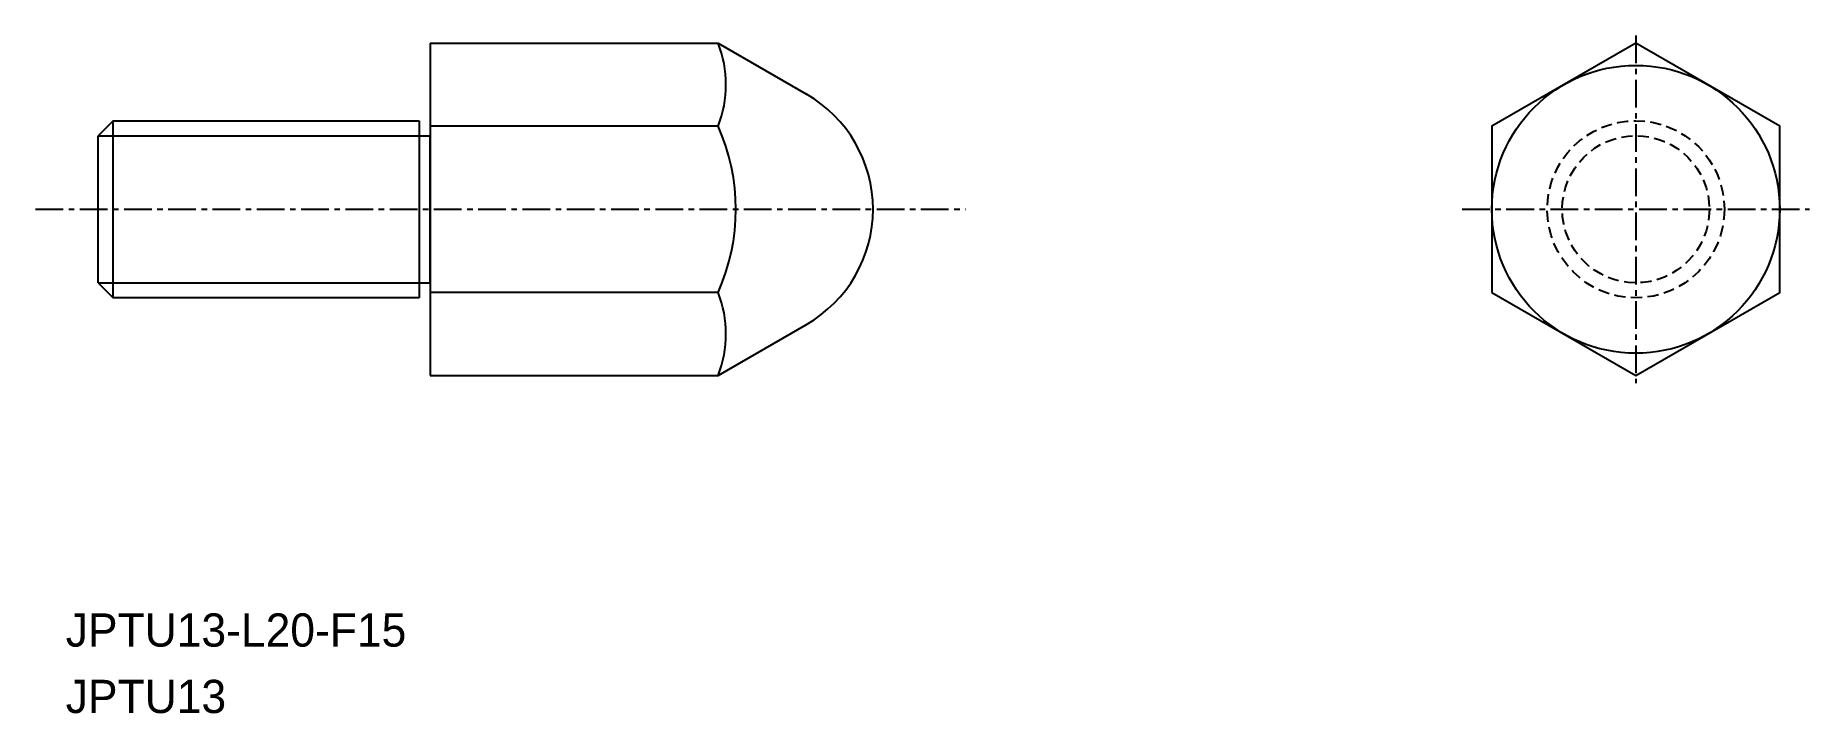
# Model space of a CAD drawing. Extents: x -1779.3 to -1699.1, y -571.5 to -540.8.
import ezdxf

# ---------------------------------------------------------------- set-up
doc = ezdxf.new("R2010")
doc.units = 0
doc.linetypes.add('CENTER', pattern=[2, 1.25, -0.25, 0.25, -0.25])
doc.linetypes.add('DASHED', pattern=[0.75, 0.5, -0.25])
doc.layers.get('0').update_dxf_attribs({"linetype": 'CONTINUOUS'})
doc.layers.add('CENTER', color=1, linetype='CENTER')

msp = doc.modelspace()

# ---------------------------------------------------------------- linework, layer by layer
at = {"color": 7, "linetype": 'CONTINUOUS'}
for p, q in [((-1761.43, -541.192), (-1761.43, -556.203)), ((-1761.43, -541.192), (-1748.43, -541.192)), ((-1775.754, -544.698), (-1776.43, -545.374)), ((-1775.754, -544.698), (-1761.93, -544.698)), ((-1775.754, -552.698), (-1775.754, -544.698)), ((-1761.93, -544.698), (-1761.93, -552.698)), ((-1776.43, -552.021), (-1776.43, -545.374)), ((-1761.43, -552.021), (-1761.43, -545.374)), ((-1776.43, -552.021), (-1775.754, -552.698)), ((-1761.93, -552.698), (-1775.754, -552.698)), ((-1761.43, -556.203), (-1748.43, -556.203))]:
    msp.add_line(p, q, dxfattribs=at)
for p, q in [((-1748.43, -541.192), (-1744.43, -543.501)), ((-1761.93, -545.374), (-1761.43, -545.374)), ((-1748.43, -544.945), (-1761.43, -544.945)), ((-1761.93, -552.021), (-1761.43, -552.021)), ((-1748.43, -552.45), (-1761.43, -552.45)), ((-1748.43, -556.203), (-1744.43, -553.894))]:
    msp.add_line(p, q)
at = {"color": 3, "linetype": 'CONTINUOUS'}
for p, q in [((-1776.43, -545.374), (-1761.93, -545.374)), ((-1776.43, -552.021), (-1761.93, -552.021))]:
    msp.add_line(p, q, dxfattribs=at)
msp.add_lwpolyline([(-1713.474, -552.45), (-1706.974, -556.203), (-1700.474, -552.45), (-1700.474, -544.945), (-1706.974, -541.192), (-1713.474, -544.945)], close=True)
at = {"linetype": 'CONTINUOUS'}
msp.add_circle((-1706.974, -548.698), 6.5, dxfattribs=at)
at = {"color": 3, "linetype": 'DASHED'}
for radius in [4, 3.323]:
    msp.add_circle((-1706.974, -548.698), radius, dxfattribs=at)
for centre, radius, start, end in [((-1753.155, -543.068), 5.084, 338.34159, 21.65841), ((-1747.43, -548.698), 6, 300, 60), ((-1756.745, -548.698), 9.123, 335.70879, 24.29121), ((-1753.155, -554.327), 5.084, 338.34159, 21.65841)]:
    msp.add_arc(centre, radius, start, end)
at = {"layer": 'CENTER', "color": 1, "linetype": 'CENTER'}
for p, q in [((-1706.974, -540.85), (-1706.974, -556.546)), ((-1779.263, -548.698), (-1737.248, -548.698)), ((-1714.822, -548.698), (-1699.126, -548.698))]:
    msp.add_line(p, q, dxfattribs=at)

# ---------------------------------------------------------------- texts
for s, p in [('JPTU13-L20-F15', (-1777.896, -568.447)), ('JPTU13', (-1777.896, -571.447))]:
    msp.add_text(s, height=1.5).set_placement(p)

doc.saveas('drawing.dxf')
